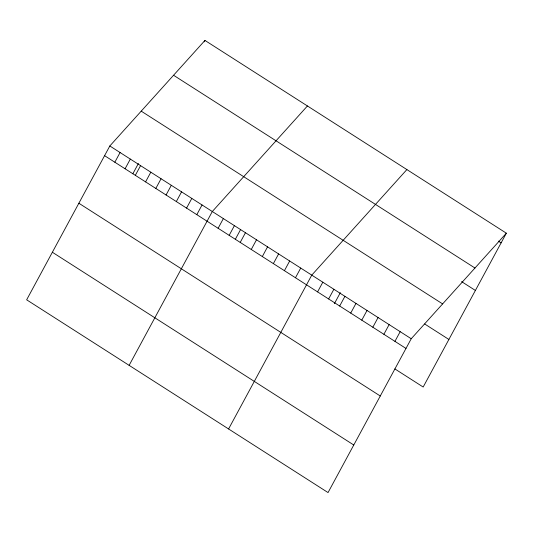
<?xml version="1.0" encoding="UTF-8"?>
<svg xmlns="http://www.w3.org/2000/svg" width="533" height="533" viewBox="0 0 533 533"><rect width="100%" height="100%" fill="white"/><g stroke="black" fill="none" stroke-linecap="round" stroke-linejoin="round"><path stroke-width="0.8" d="M109.825 145.975L26.65 299.812L328.048 492.572L411.229 338.741L506.35 233.188L204.952 40.428L109.825 145.975L411.229 338.741M114.835 162.225L120.078 152.531M125.082 168.781L130.325 159.087M132.85 173.771L138.387 163.524M204.199 41.814L204.952 40.428M135.329 175.33L140.572 165.643M145.576 181.886L150.819 172.192M155.823 188.442L161.066 178.748M166.069 194.991L171.313 185.304M176.323 201.547L181.56 191.853M186.57 208.103L191.807 198.409M196.817 214.652L202.054 204.965M129.126 365.352L212.307 211.514L307.428 105.967M218.117 228.277L223.354 218.583M229.163 235.346L234.407 225.652M235.326 239.31L240.47 229.796M240.216 242.415L245.46 232.721M251.27 249.484L256.506 239.79M262.323 256.546L267.559 246.859M273.369 263.615L278.612 253.921M284.422 270.684L289.666 260.99M295.475 277.753L300.712 268.059M228.59 428.958L311.765 275.128L406.886 169.574M317.575 291.891L322.818 282.197M328.628 298.953L333.871 289.266M334.391 303.65L340.327 292.677M339.681 306.022L344.918 296.328M350.734 313.091L355.971 303.397M361.78 320.16L367.024 310.466M372.834 327.229L378.077 317.535M383.887 334.298L389.123 324.604M394.933 341.367L400.176 331.673M506.35 233.188L423.175 387.025L394.853 368.909M498.348 241.116L501.107 242.881M173.558 75.26L474.963 268.019M461.578 281.611L475.389 290.445M141.218 111.144L442.617 303.903M424.714 323.997L448.893 339.454M104.588 155.669L405.986 348.429M78.871 203.24L380.269 395.999M52.367 252.249L353.772 445.008"/></g></svg>
